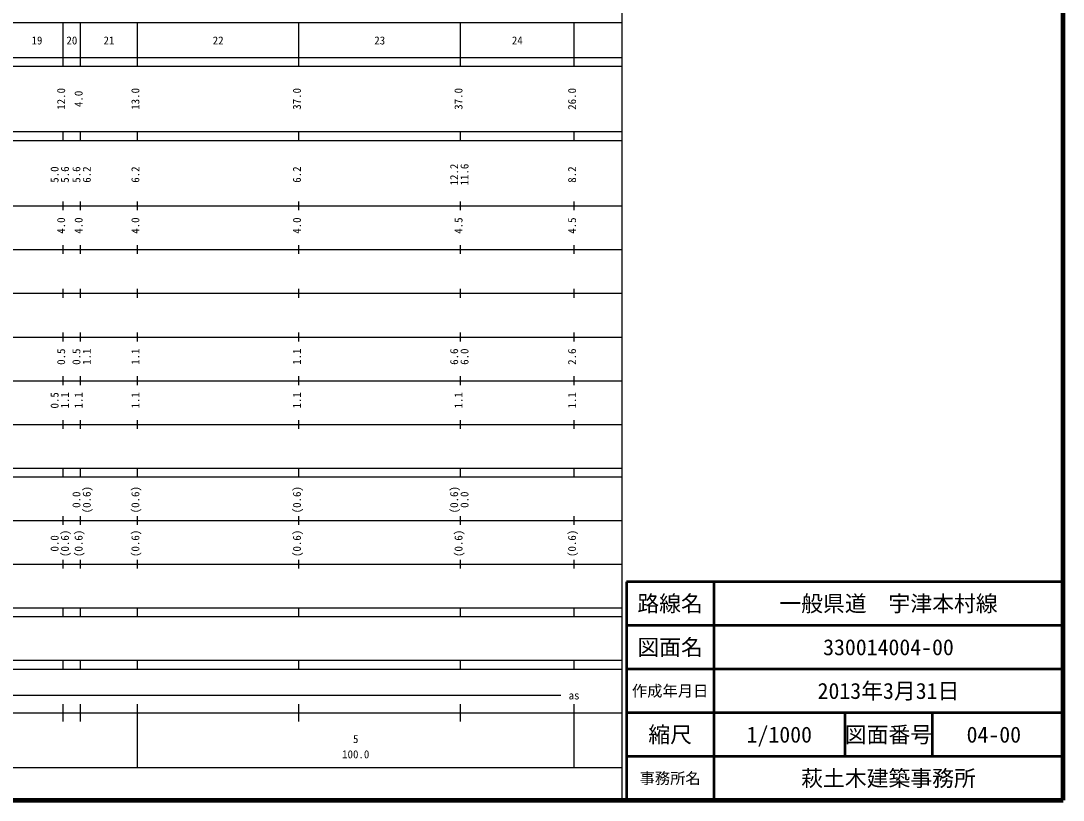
# Model space of a CAD drawing. Units: millimetres on the paper, enlarged 1000 times. Extents: x 40000 to 680000, y 20000 to 380000.
# Drawn here: x 441316 to 680000, y 20000 to 198357 of the extents above; entities that cross this region are included whole.
import ezdxf
from ezdxf.enums import TextEntityAlignment as Align

# ---------------------------------------------------------------- set-up
doc = ezdxf.new("R2010")
doc.units = ezdxf.units.MM
doc.header["$LTSCALE"] = 1000
for name, color, linetype, lineweight in [('M-TTL', 2, 'Continuous', 140), ('M-TTL-BAND', 7, 'Continuous', 25), ('M-TTL-FRAM', 2, 'Continuous', 50), ('M-TTL-LINE', 7, 'Continuous', 50)]:
    doc.layers.add(name, color=color, linetype=linetype, lineweight=lineweight)
doc.layers.add('M-TTL-TXT', color=7, linetype='Continuous')
doc.styles.add('ＭＳ ゴシック', font='')
doc.styles.get('ＭＳ ゴシック').set_extended_font_data('MS Gothic')

msp = doc.modelspace()

# ---------------------------------------------------------------- linework, layer by layer
at = {"layer": 'M-TTL'}
for p, q in [((680000, 20000), (680000, 380000)), ((40000, 20000), (680000, 20000))]:
    msp.add_line(p, q, dxfattribs=at)
at = {"layer": 'M-TTL-BAND'}
for p, q in [((579000, 20000), (579000, 370000)), ((68000, 198000), (579000, 198000)), ((451000, 188000), (451000, 198000)), ((455000, 188000), (455000, 198000)), ((468000, 188000), (468000, 198000)), ((505000, 188000), (505000, 198000)), ((542000, 188000), (542000, 198000)), ((568000, 188000), (568000, 198000)), ((40000, 190000), (579000, 190000)), ((40000, 188000), (579000, 188000)), ((40000, 173000), (579000, 173000)), ((451000, 171000), (451000, 173000)), ((455000, 171000), (455000, 173000)), ((468000, 171000), (468000, 173000)), ((505000, 171000), (505000, 173000)), ((542000, 171000), (542000, 173000)), ((568000, 171000), (568000, 173000)), ((40000, 171000), (579000, 171000)), ((40000, 156000), (579000, 156000)), ((451000, 155000), (451000, 157000)), ((455000, 155000), (455000, 157000)), ((468000, 155000), (468000, 157000)), ((505000, 155000), (505000, 157000)), ((542000, 155000), (542000, 157000)), ((568000, 155000), (568000, 157000)), ((46000, 146000), (579000, 146000)), ((451000, 145000), (451000, 147000)), ((455000, 145000), (455000, 147000)), ((468000, 145000), (468000, 147000)), ((505000, 145000), (505000, 147000)), ((542000, 145000), (542000, 147000)), ((568000, 145000), (568000, 147000)), ((451000, 135000), (451000, 137000)), ((455000, 135000), (455000, 137000)), ((468000, 135000), (468000, 137000)), ((505000, 135000), (505000, 137000)), ((542000, 135000), (542000, 137000)), ((568000, 135000), (568000, 137000)), ((52000, 136000), (579000, 136000)), ((451000, 125000), (451000, 127000)), ((455000, 125000), (455000, 127000)), ((468000, 125000), (468000, 127000)), ((505000, 125000), (505000, 127000)), ((542000, 125000), (542000, 127000)), ((568000, 125000), (568000, 127000)), ((46000, 126000), (579000, 126000)), ((451000, 115000), (451000, 117000)), ((455000, 115000), (455000, 117000)), ((468000, 115000), (468000, 117000)), ((505000, 115000), (505000, 117000)), ((542000, 115000), (542000, 117000)), ((568000, 115000), (568000, 117000)), ((52000, 116000), (579000, 116000)), ((46000, 106000), (579000, 106000)), ((451000, 105000), (451000, 107000)), ((455000, 105000), (455000, 107000)), ((468000, 105000), (468000, 107000)), ((505000, 105000), (505000, 107000)), ((542000, 105000), (542000, 107000)), ((568000, 105000), (568000, 107000)), ((40000, 96000), (579000, 96000)), ((451000, 94000), (451000, 96000)), ((455000, 94000), (455000, 96000)), ((468000, 94000), (468000, 96000)), ((505000, 94000), (505000, 96000)), ((542000, 94000), (542000, 96000)), ((568000, 94000), (568000, 96000)), ((40000, 94000), (579000, 94000)), ((49000, 84000), (579000, 84000)), ((451000, 83000), (451000, 85000)), ((455000, 83000), (455000, 85000)), ((468000, 83000), (468000, 85000)), ((505000, 83000), (505000, 85000)), ((542000, 83000), (542000, 85000)), ((568000, 83000), (568000, 85000)), ((40000, 74000), (579000, 74000)), ((451000, 73000), (451000, 75000)), ((455000, 73000), (455000, 75000)), ((468000, 73000), (468000, 75000)), ((505000, 73000), (505000, 75000)), ((542000, 73000), (542000, 75000)), ((568000, 73000), (568000, 75000)), ((40000, 64000), (579000, 64000)), ((451000, 62000), (451000, 64000)), ((455000, 62000), (455000, 64000)), ((468000, 62000), (468000, 64000)), ((505000, 62000), (505000, 64000)), ((542000, 62000), (542000, 64000)), ((568000, 62000), (568000, 64000)), ((40000, 62000), (579000, 62000)), ((40000, 52000), (579000, 52000)), ((451000, 50000), (451000, 52000)), ((455000, 50000), (455000, 52000)), ((468000, 50000), (468000, 52000)), ((505000, 50000), (505000, 52000)), ((542000, 50000), (542000, 52000)), ((568000, 50000), (568000, 52000)), ((40000, 50000), (579000, 50000)), ((71000, 44000), (565000, 44000)), ((451000, 38000), (451000, 42000)), ((455000, 38000), (455000, 42000)), ((468000, 27500), (468000, 42000)), ((505000, 38000), (505000, 42000)), ((542000, 38000), (542000, 42000)), ((568000, 27500), (568000, 42000)), ((40000, 40000), (579000, 40000)), ((68000, 27500), (579000, 27500))]:
    msp.add_line(p, q, dxfattribs=at)
at = {"layer": 'M-TTL-FRAM'}
for p, q in [((680000, 70000), (580000, 70000)), ((580000, 70000), (580000, 20000))]:
    msp.add_line(p, q, dxfattribs=at)
at = {"layer": 'M-TTL-LINE'}
for p, q in [((600000, 70000), (600000, 20000)), ((680000, 60000), (580000, 60000)), ((680000, 50000), (580000, 50000)), ((680000, 40000), (580000, 40000)), ((630000, 40000), (630000, 30000)), ((650000, 40000), (650000, 30000)), ((680000, 30000), (580000, 30000))]:
    msp.add_line(p, q, dxfattribs=at)

# ---------------------------------------------------------------- texts
at = {"layer": 'M-TTL-BAND', "style": 'ＭＳ ゴシック'}
for s, p in [('19', (445000, 192405)), ('20', (453000, 192405)), ('21', (461500, 192405)), ('22', (486500, 192405)), ('23', (523500, 192405)), ('24', (555000, 192405)), ('as', (568000, 42500)), ('5', (518000, 32523)), ('100.0', (518000, 29033))]:
    msp.add_text(s, height=1833, dxfattribs=at).set_placement(p, align=Align.BOTTOM_CENTER)
for s, p in [('12.0', (452000, 180500)), ('4.0', (456000, 180500)), ('13.0', (469000, 180500)), ('37.0', (506000, 180500)), ('37.0', (543000, 180500)), ('26.0', (569000, 180500)), ('5.0', (450500, 163174)), ('5.6', (452870, 163174)), ('5.6', (455500, 163174)), ('6.2', (457870, 163174)), ('6.2', (469000, 163174)), ('6.2', (506000, 163174)), ('12.2', (542000, 163174)), ('11.6', (544370, 163174)), ('8.2', (569000, 163174)), ('4.0', (452000, 151500)), ('4.0', (456000, 151500)), ('4.0', (469000, 151500)), ('4.0', (506000, 151500)), ('4.5', (543000, 151500)), ('4.5', (569000, 151500)), ('0.5', (452000, 121500)), ('0.5', (455500, 121500)), ('1.1', (457870, 121500)), ('1.1', (469000, 121500)), ('1.1', (506000, 121500)), ('6.6', (542000, 121500)), ('6.0', (544370, 121500)), ('2.6', (569000, 121500)), ('0.5', (450500, 111500)), ('1.1', (452870, 111500)), ('1.1', (456000, 111500)), ('1.1', (469000, 111500)), ('1.1', (506000, 111500)), ('1.1', (543000, 111500)), ('1.1', (569000, 111500)), ('(0.6)', (457870, 88764)), ('(0.6)', (469000, 88764)), ('(0.6)', (506000, 88764)), ('(0.6)', (542000, 88764)), ('0.0', (455500, 88764)), ('0.0', (544370, 88764)), ('(0.6)', (452870, 78764)), ('(0.6)', (456000, 78764)), ('(0.6)', (469000, 78764)), ('(0.6)', (506000, 78764)), ('(0.6)', (543000, 78764)), ('(0.6)', (569000, 78764)), ('0.0', (450500, 78764))]:
    msp.add_text(s, height=1833, rotation=90, dxfattribs=at).set_placement(p, align=Align.BOTTOM_CENTER)
at = {"layer": 'M-TTL-TXT', "style": 'ＭＳ ゴシック'}
for s, height, p in [('路線名', 3666, (590000, 65000)), ('路線名', 3666, (590000, 65000)), ('一般県道\u3000宇津本村線', 3666, (640000, 65000)), ('図面名', 3666, (590000, 55000)), ('図面名', 3666, (590000, 55000)), ('330014004-00', 3666, (640000, 55000)), ('作成年月日', 2566, (590000, 45000)), ('作成年月日', 2566, (590000, 45000)), ('2013年3月31日', 3666, (640000, 45000)), ('縮尺', 3666, (590000, 35000)), ('縮尺', 3666, (590000, 35000)), ('1/1000', 3666, (615000, 35000)), ('図面番号', 3666, (640000, 35000)), ('図面番号', 3666, (640000, 35000)), ('04-00', 3666, (664125, 35000)), ('事務所名', 2566, (590000, 25000)), ('事務所名', 2566, (590000, 25000)), ('萩土木建築事務所', 3666, (640000, 25000))]:
    msp.add_text(s, height=height, dxfattribs=at).set_placement(p, align=Align.MIDDLE_CENTER)

doc.saveas('drawing.dxf')
